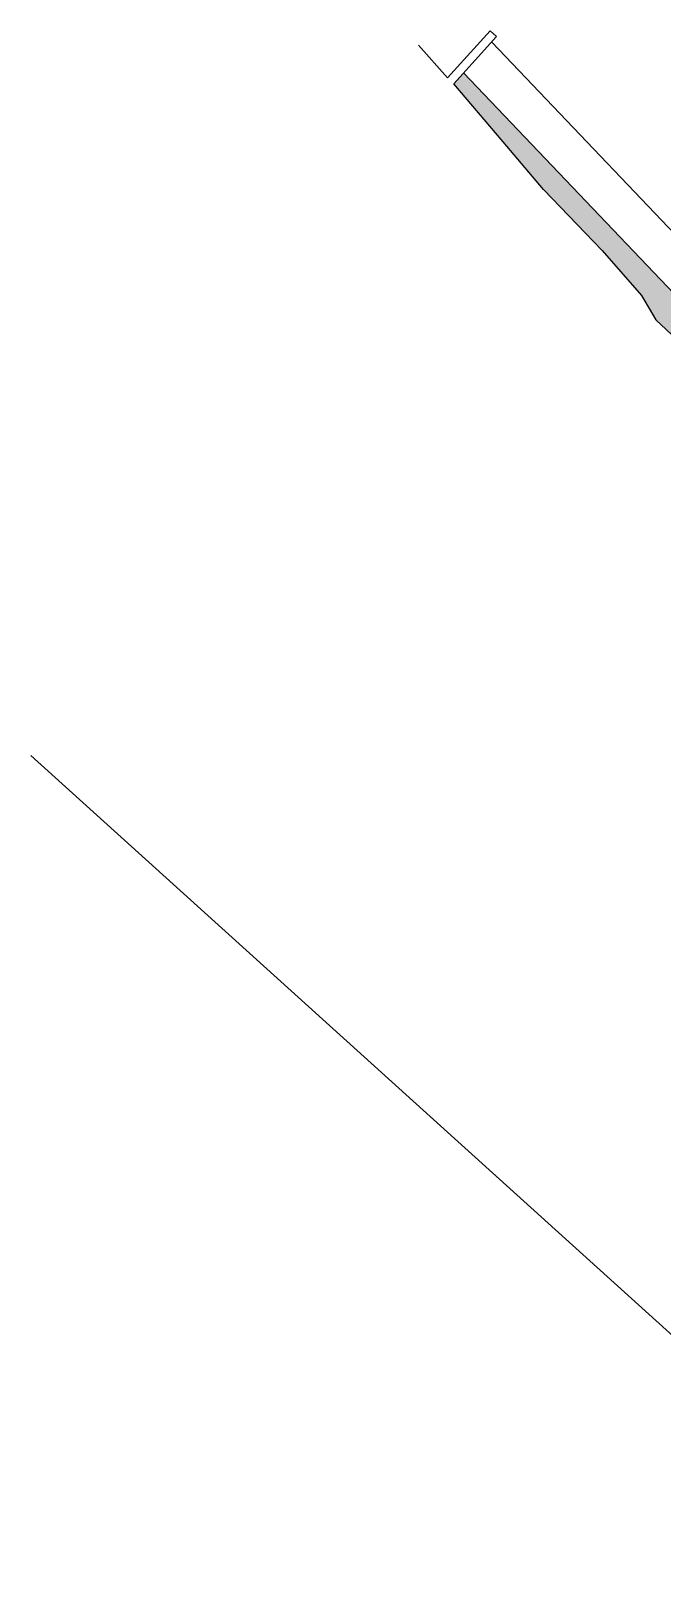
# Model space of a CAD drawing. Extents: x -196763 to -87592, y -65703 to -55832.
# Drawn here: x -87859.24 to -87844.36, y -65660.13 to -65623.85 of the extents above; entities that cross this region are included whole.
import ezdxf

# ---------------------------------------------------------------- set-up
doc = ezdxf.new("R2010")
doc.units = 0
doc.header["$MEASUREMENT"] = 0
for name, color, linetype in [('0_PROP.aux', 6, 'Continuous'), ('0_PROP.corte', 10, 'Continuous'), ('0_PROP.vista4', 140, 'Continuous'), ('0_Proposta', 6, 'Continuous'), ('0_tramas piso0', 7, 'Continuous')]:
    doc.layers.add(name, color=color, linetype=linetype)

msp = doc.modelspace()

# ---------------------------------------------------------------- hatches: boundary and pattern name
at = {"layer": '0_tramas piso0', "transparency": 33554536}
h = msp.add_hatch(color=55, dxfattribs=at)
h.dxf.hatch_style = 1
h.paths.add_polyline_path([(-87849.037, -65624.841), (-87849.267, -65625.095), (-87848.109, -65626.462), (-87847.158, -65627.593), (-87845.775, -65629.032), (-87844.85, -65630.09), (-87844.509, -65630.665), (-87843.899, -65631.236), (-87843.436, -65630.724)])

# ---------------------------------------------------------------- linework, layer by layer
at = {"layer": '0_PROP.aux', "linetype": 'Continuous'}
msp.add_lwpolyline([(-87859.236, -65640.939), (-87832.08, -65665.514)], dxfattribs=at)
at = {"layer": '0_PROP.corte', "color": 240, "linetype": 'Continuous', "true_color": 0xed1f24}
msp.add_line((-87843.899, -65631.236), (-87844.509, -65630.665), dxfattribs=at)
for points in [[(-87849.267, -65625.095), (-87848.26, -65623.983), (-87848.412, -65623.846), (-87849.418, -65624.958), (-87849.418, -65624.958)], [(-87849.418, -65624.958), (-87850.102, -65624.189)], [(-87847.158, -65627.593), (-87848.109, -65626.462), (-87849.267, -65625.095)]]:
    msp.add_lwpolyline(points, dxfattribs=at)
at = {"layer": '0_PROP.vista4', "linetype": 'Continuous'}
for points in [[(-87848.377, -65624.112), (-87842.776, -65629.995)], [(-87849.037, -65624.841), (-87843.436, -65630.724)]]:
    msp.add_lwpolyline(points, dxfattribs=at)
at = {"layer": '0_Proposta', "color": 240, "linetype": 'Continuous', "true_color": 0xed1f24}
for points in [[(-87845.775, -65629.032), (-87847.158, -65627.593)], [(-87845.775, -65629.032), (-87844.85, -65630.09), (-87844.509, -65630.665)]]:
    msp.add_lwpolyline(points, dxfattribs=at)

doc.saveas('drawing.dxf')
